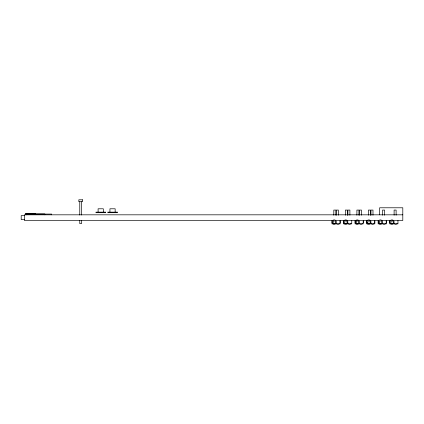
<?xml version="1.0" encoding="UTF-8"?>
<svg xmlns="http://www.w3.org/2000/svg" width="424" height="424" viewBox="0 0 424 424"><rect width="100%" height="100%" fill="white"/><g stroke="black" fill="none" stroke-linecap="round" stroke-linejoin="round"><path stroke-width="0.64" d="M25.514 214.078L51.675 214.078L51.675 214.82M402.8 214.82L24.401 214.82L24.401 220.496L333.338 220.496M24.401 215.599L21.2 215.599L21.2 219.621L24.401 219.621M335.225 220.496L345.247 220.496M346.297 220.496L356.526 220.496M357.814 220.496L368.074 220.496M369.723 220.496L378.998 220.496M381.446 220.496L391.204 220.496M392.513 220.496L402.8 220.496L402.8 207.781L379.634 207.781L379.634 214.82M397.956 220.496L397.956 223.851L389.693 223.851L389.693 220.496M396.117 215.217L396.117 210.071L394.108 210.071L394.108 215.217M386.412 220.496L386.412 223.851L378.15 223.851L378.15 220.496M384.573 215.217L384.573 210.071L382.559 210.071L382.559 215.217M374.832 220.496L374.832 223.851L366.601 223.851L366.601 220.496M372.988 215.217L372.988 210.071L370.979 210.071L370.979 215.217M370.454 215.217L370.454 210.071L368.445 210.071L368.445 215.217M367.38 222.733L367.38 223.851M363.283 220.496L363.283 223.851L355.058 223.851L355.058 220.496M361.444 215.217L361.444 210.071L359.435 210.071L359.435 215.217M358.911 215.217L358.911 210.071L356.897 210.071L356.897 215.217M351.74 220.496L351.74 223.851L343.514 223.851L343.514 220.496M349.895 215.217L349.895 210.071L347.887 210.071L347.887 215.217M347.362 215.217L347.362 210.071L345.353 210.071L345.353 215.217M340.191 220.496L340.191 223.851L331.966 223.851L331.966 220.496M338.352 215.217L338.352 210.071L336.343 210.071L336.343 215.217M335.819 215.217L335.819 210.071L333.81 210.071L333.81 215.217M115.158 212.143L115.158 208.788L109.943 208.788L109.943 212.143M103.318 212.143L103.318 208.788L98.103 208.788L98.103 212.143M81.551 201.813L81.551 215.026M81.551 220.31L81.551 223.612L79.765 223.612L79.765 220.31M79.765 201.813L79.765 215.026M44.833 214.82L44.833 213.966L26.209 213.966L26.209 214.82M35.287 214.078L35.287 213.33L25.514 213.33L25.514 214.82M339.836 220.968A2.162 2.162 0 0 1 339.836 223.13M339.491 223.575A2.162 2.162 0 0 1 336.439 223.575M351.04 223.575A2.162 2.162 0 0 1 347.982 223.575M363.145 221.487A2.162 2.162 0 0 1 363.145 222.605M362.584 223.575A2.162 2.162 0 0 1 359.531 223.575M374.689 221.487A2.162 2.162 0 0 1 374.689 222.605M374.132 223.575A2.162 2.162 0 0 1 371.074 223.575M386.02 220.968A2.162 2.162 0 0 1 386.02 223.13M385.676 223.575A2.162 2.162 0 0 1 382.623 223.575M397.219 223.575A2.162 2.162 0 0 1 394.166 223.575M82.526 199.794L78.827 199.794L78.827 201.692L82.526 201.692L82.526 199.794M105.459 212.143L95.962 212.143L95.962 212.7L105.459 212.7L105.459 212.143M117.3 212.143L107.802 212.143L107.802 212.7L117.3 212.7L117.3 212.143M333.699 223.305A1.304 1.304 0 0 0 335.654 222.176A1.304 1.304 0 0 0 333.699 221.047A1.304 1.304 0 0 0 333.699 223.305M333.116 223.92A2.162 2.162 0 0 0 336.354 222.049A2.162 2.162 0 0 0 333.116 220.178A2.162 2.162 0 0 0 333.116 223.92M345.242 223.305A1.304 1.304 0 0 0 347.198 222.176A1.304 1.304 0 0 0 345.242 221.047A1.304 1.304 0 0 0 345.242 223.305M344.659 223.92A2.162 2.162 0 0 0 347.897 222.049A2.162 2.162 0 0 0 344.659 220.178A2.162 2.162 0 0 0 344.659 223.92M356.791 223.305A1.304 1.304 0 0 0 358.746 222.176A1.304 1.304 0 0 0 356.791 221.047A1.304 1.304 0 0 0 356.791 223.305M356.202 223.92A2.162 2.162 0 0 0 359.446 222.049A2.162 2.162 0 0 0 356.202 220.178A2.162 2.162 0 0 0 356.202 223.92M368.334 223.305A1.304 1.304 0 0 0 370.29 222.176A1.304 1.304 0 0 0 368.334 221.047A1.304 1.304 0 0 0 368.334 223.305M367.751 223.92A2.162 2.162 0 0 0 370.989 222.049A2.162 2.162 0 0 0 367.751 220.178A2.162 2.162 0 0 0 367.751 223.92M379.92 223.305A1.304 1.304 0 0 0 381.87 222.176A1.304 1.304 0 0 0 379.92 221.047A1.304 1.304 0 0 0 379.92 223.305M379.332 223.92A2.162 2.162 0 0 0 382.575 222.049A2.162 2.162 0 0 0 379.332 220.178A2.162 2.162 0 0 0 379.332 223.92M391.463 223.305A1.304 1.304 0 0 0 393.419 222.176A1.304 1.304 0 0 0 391.463 221.047A1.304 1.304 0 0 0 391.463 223.305M390.88 223.92A2.162 2.162 0 0 0 394.119 222.049A2.162 2.162 0 0 0 390.88 220.178A2.162 2.162 0 0 0 390.88 223.92"/></g></svg>
